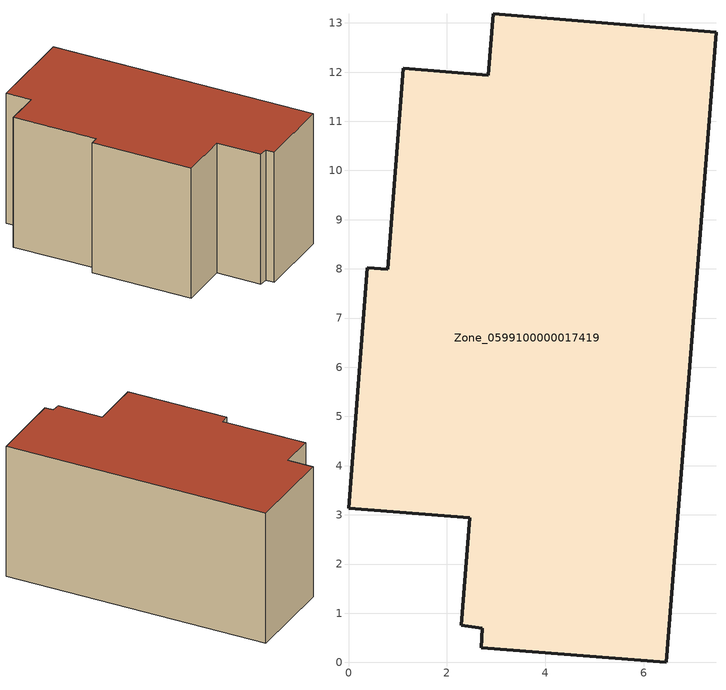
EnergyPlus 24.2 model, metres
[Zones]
Zone_0599100000017419
 floor ground (C_G): 2.46,2.94 0,3.14 0.38,8.02 0.79,7.99 1.11,12.08 2.84,11.93 2.94,13.19 7.47,12.81 6.46,0 2.7,0.29 2.72,0.69 2.29,0.76 z0
 wall outside (C_F): 2.94,13.19 2.84,11.93 1.11,12.08 0.79,7.99 0.38,8.02 0,3.14 2.46,2.94 2.29,0.76 2.72,0.69 2.7,0.29 6.46,0 7.47,12.81 2.94,13.19 z0:6.63
 roof outside (C_R): 2.46,2.94 2.29,0.76 2.72,0.69 2.7,0.29 6.46,0 7.47,12.81 2.94,13.19 2.84,11.93 1.11,12.08 0.79,7.99 0.38,8.02 0,3.14 z6.63
[BUILDING]
Pand.0599100000017419: North Axis=0; Terrain=City; Loads Convergence Tolerance Value=0.04; Temperature Convergence Tolerance Value=0.4; Solar Distribution=FullExterior; Maximum Number of Warmup Days=25; Minimum Number of Warmup Days=1
[Site:Location]
Rotterdam.The.Hague.AP_ZH_NLD Design_Conditions: Latitude=51.96; Longitude=4.45; Time Zone=1; Elevation=-4.5
[SITE:GROUNDTEMPERATURE:BUILDINGSURFACE]
18, 18, 18, 18, 18, 18, 18, 18, 18, 18, 18, 18
[MATERIAL] Thermal Absorptance=0.9; Solar Absorptance=0.7; Visible Absorptance=0.7
Name | Roughness | Thickness | Conductivity | Density | Specific Heat
G.D.1965 | MediumSmooth | 0.15 | 1 | 540 | 1210
F.D.1965 | Rough | 0.3 | 0.857143 | 1920 | 840
R.D.1965 | MediumRough | 0.2 | 0.08 | 1500 | 1000
[CONSTRUCTION]
C_G: G.D.1965
C_F: F.D.1965
C_R: R.D.1965
[ZONE]
Zone_0599100000017419: Type=1; Multiplier=1; Ceiling Height=Autocalculate; Volume=Autocalculate; Floor Area=autocalculate; Part of Total Floor Area=Yes
[ZONEINFILTRATION:DESIGNFLOWRATE]
Infil_Zone_0599100000017419: Zone or ZoneList or Space or SpaceList=Zone_0599100000017419; Schedule=AlwaysOn; Design Flow Rate Calculation Method=Flow/Area; Flow Rate per Floor Area=0.0042; Constant Term Coefficient=1; Temperature Term Coefficient=0; Velocity Term Coefficient=0; Velocity Squared Term Coefficient=0
[HVACTEMPLATE:ZONE:IDEALLOADSAIRSYSTEM]
Zone_0599100000017419: Maximum Heating Supply Air Temperature=50; Minimum Cooling Supply Air Temperature=13; Maximum Heating Supply Air Humidity Ratio=0.0156; Minimum Cooling Supply Air Humidity Ratio=0.0077; Heating Limit=NoLimit; Cooling Limit=NoLimit; Dehumidification Control Type=ConstantSensibleHeatRatio; Cooling Sensible Heat Ratio=0.7; Dehumidification Setpoint=60; Humidification Control Type=None; Humidification Setpoint=30; Outdoor Air Method=None; Outdoor Air Flow Rate per Person=0.00944; Outdoor Air Flow Rate per Zone Floor Area=0; Outdoor Air Flow Rate per Zone=0; Demand Controlled Ventilation Type=None; Outdoor Air Economizer Type=NoEconomizer; Heat Recovery Type=None; Sensible Heat Recovery Effectiveness=0.7; Latent Heat Recovery Effectiveness=0.65
[ZONECONTROL:THERMOSTAT]
ThermostatControl_Zone_0599100000017419: Zone or ZoneList=Zone_0599100000017419; Control Type Schedule=DualSetpointControlType; Control 1=Thermostat_Zone_0599100000017419; Temperature Difference Between Cutout And Setpoint=0
[THERMOSTATSETPOINT:DUALSETPOINT]
Thermostat_Zone_0599100000017419: Heating Setpoint Temperature Schedule=HeatingSetpoint_Zone_0599100000017419; Cooling Setpoint Temperature Schedule=CoolingSetpoint_Zone_0599100000017419
[SCHEDULE:COMPACT]
HeatingSetpoint_Zone_0599100000017419: Through: 12/31, For: AllDays, Until: 24:00, 21
CoolingSetpoint_Zone_0599100000017419: Through: 12/31, For: AllDays, Until: 24:00, 24
DualSetpointControlType: Through: 12/31, For: AllDays, Until: 24:00, 4
AlwaysOn: Through: 12/31, For: AllDays, Until: 24:00, 1
